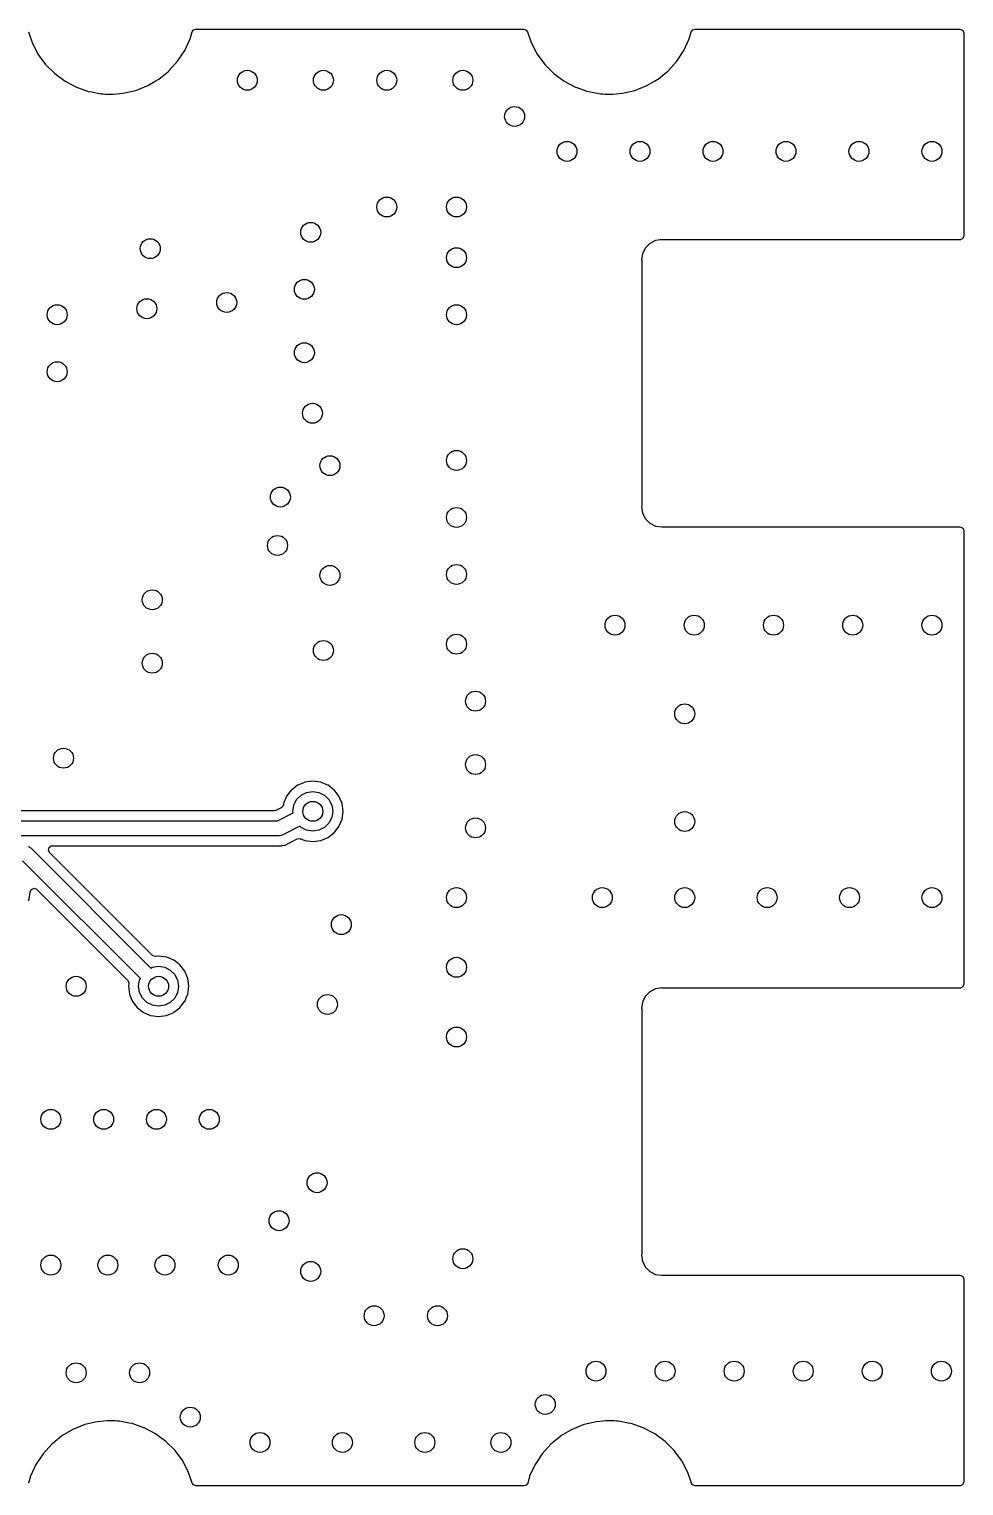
# Model space of a CAD drawing. Extents: x 4.95 to 6.89, y -4.12 to -2.97.
# Drawn here: x 6.154 to 6.891, y -4.115 to -2.965 of the extents above; entities that cross this region are included whole.
import ezdxf

# ---------------------------------------------------------------- set-up
doc = ezdxf.new("R2010")
doc.units = 0
doc.header["$MEASUREMENT"] = 0
doc.layers.add('BLACK', color=7, linetype='CONTINUOUS')

msp = doc.modelspace()

# ---------------------------------------------------------------- linework, layer by layer
at = {"layer": 'BLACK', "linetype": 'CONTINUOUS'}
for p, q in [((6.28272, -2.96764), (6.28397, -2.96592)), ((6.28397, -2.96592), (6.28571, -2.96539)), ((6.28571, -2.96539), (6.54434, -2.96539)), ((6.54434, -2.96539), (6.54634, -2.96612)), ((6.67642, -2.96764), (6.67767, -2.96592)), ((6.67767, -2.96592), (6.67941, -2.96539)), ((6.67941, -2.96539), (6.88835, -2.96539)), ((6.88835, -2.96539), (6.89035, -2.96612)), ((6.15359, -2.9675), (6.15647, -2.97599)), ((6.15647, -2.97599), (6.16116, -2.98503)), ((6.2769, -2.9823), (6.28116, -2.97305)), ((6.28116, -2.97305), (6.28272, -2.96764)), ((6.54634, -2.96612), (6.54729, -2.9675)), ((6.54729, -2.9675), (6.55017, -2.97599)), ((6.55017, -2.97599), (6.55486, -2.98503)), ((6.6706, -2.9823), (6.67486, -2.97305)), ((6.67486, -2.97305), (6.67642, -2.96764)), ((6.89035, -2.96612), (6.89141, -2.96796)), ((6.89141, -2.96796), (6.89146, -2.9685)), ((6.89146, -2.9685), (6.89146, -3.12862)), ((6.16116, -2.98503), (6.16717, -2.99325)), ((6.27128, -2.9908), (6.2769, -2.9823)), ((6.55486, -2.98503), (6.56087, -2.99325)), ((6.66498, -2.9908), (6.6706, -2.9823)), ((6.16717, -2.99325), (6.17435, -3.00047)), ((6.17435, -3.00047), (6.18255, -3.00653)), ((6.26175, -3.00054), (6.26436, -2.99843)), ((6.26436, -2.99843), (6.26445, -2.99835)), ((6.26436, -2.99843), (6.26436, -2.99843)), ((6.26445, -2.99835), (6.27128, -2.9908)), ((6.56087, -2.99325), (6.56805, -3.00047)), ((6.56805, -3.00047), (6.57625, -3.00653)), ((6.65546, -3.00054), (6.65806, -2.99843)), ((6.65806, -2.99843), (6.65815, -2.99835)), ((6.65806, -2.99843), (6.65806, -2.99843)), ((6.65815, -2.99835), (6.66498, -2.9908)), ((6.18255, -3.00653), (6.19156, -3.01127)), ((6.19156, -3.01127), (6.19167, -3.01131)), ((6.19167, -3.01131), (6.19167, -3.01131)), ((6.19167, -3.01131), (6.20108, -3.01456)), ((6.23831, -3.01372), (6.24777, -3.00994)), ((6.24777, -3.00994), (6.2537, -3.00646)), ((6.2537, -3.00646), (6.25645, -3.00484)), ((6.25645, -3.00484), (6.25655, -3.00478)), ((6.25645, -3.00484), (6.25645, -3.00484)), ((6.25655, -3.00478), (6.26175, -3.00054)), ((6.57625, -3.00653), (6.58526, -3.01127)), ((6.58526, -3.01127), (6.58537, -3.01131)), ((6.58537, -3.01131), (6.58537, -3.01131)), ((6.58537, -3.01131), (6.59478, -3.01456)), ((6.63201, -3.01372), (6.64147, -3.00994)), ((6.64147, -3.00994), (6.6474, -3.00646)), ((6.6474, -3.00646), (6.65015, -3.00484)), ((6.65015, -3.00484), (6.65025, -3.00478)), ((6.65015, -3.00484), (6.65015, -3.00484)), ((6.65025, -3.00478), (6.65546, -3.00054)), ((6.20108, -3.01456), (6.20108, -3.01456)), ((6.20108, -3.01456), (6.20119, -3.01459)), ((6.20119, -3.01459), (6.20339, -3.015)), ((6.20339, -3.015), (6.21111, -3.01641)), ((6.21111, -3.01641), (6.21111, -3.01641)), ((6.21111, -3.01641), (6.21121, -3.01642)), ((6.21121, -3.01642), (6.21131, -3.01643)), ((6.21131, -3.01643), (6.21131, -3.01643)), ((6.21131, -3.01643), (6.21268, -3.0165)), ((6.21268, -3.0165), (6.21447, -3.01659)), ((6.21447, -3.01659), (6.22082, -3.01659)), ((6.22082, -3.01659), (6.22838, -3.01602)), ((6.22838, -3.01602), (6.23444, -3.01461)), ((6.23444, -3.01461), (6.23819, -3.01375)), ((6.23819, -3.01375), (6.23831, -3.01372)), ((6.23819, -3.01375), (6.23819, -3.01375)), ((6.59478, -3.01456), (6.59478, -3.01456)), ((6.59478, -3.01456), (6.59489, -3.01459)), ((6.59489, -3.01459), (6.59709, -3.015)), ((6.59709, -3.015), (6.60481, -3.01641)), ((6.60481, -3.01641), (6.60481, -3.01641)), ((6.60481, -3.01641), (6.60491, -3.01642)), ((6.60491, -3.01642), (6.60501, -3.01643)), ((6.60501, -3.01643), (6.60501, -3.01643)), ((6.60501, -3.01643), (6.60638, -3.0165)), ((6.60638, -3.0165), (6.60817, -3.01659)), ((6.60817, -3.01659), (6.61452, -3.01659)), ((6.61452, -3.01659), (6.62209, -3.01602)), ((6.62209, -3.01602), (6.62814, -3.01461)), ((6.62814, -3.01461), (6.63189, -3.01375)), ((6.63189, -3.01375), (6.63201, -3.01372)), ((6.63189, -3.01375), (6.63189, -3.01375)), ((6.64037, -3.13811), (6.6381, -3.14255)), ((6.6439, -3.13458), (6.64037, -3.13811)), ((6.64834, -3.13232), (6.6439, -3.13458)), ((6.64858, -3.13228), (6.64834, -3.13232)), ((6.65203, -3.13173), (6.64858, -3.13228)), ((6.64858, -3.13228), (6.64858, -3.13228)), ((6.65327, -3.13154), (6.65203, -3.13173)), ((6.65351, -3.13157), (6.65327, -3.13154)), ((6.65427, -3.13169), (6.65351, -3.13157)), ((6.65351, -3.13157), (6.65351, -3.13157)), ((6.65475, -3.13173), (6.65427, -3.13169)), ((6.88835, -3.13173), (6.65475, -3.13173)), ((6.88889, -3.13169), (6.88835, -3.13173)), ((6.89073, -3.13062), (6.88889, -3.13169)), ((6.89146, -3.12862), (6.89073, -3.13062)), ((6.6381, -3.14255), (6.63732, -3.14748)), ((6.63732, -3.14748), (6.63736, -3.14772)), ((6.63736, -3.14772), (6.63736, -3.14772)), ((6.63736, -3.14772), (6.63748, -3.14848)), ((6.63748, -3.14848), (6.63752, -3.14896)), ((6.63752, -3.14896), (6.63752, -3.34088)), ((6.63748, -3.34136), (6.63732, -3.34236)), ((6.63732, -3.34236), (6.63752, -3.3436)), ((6.63752, -3.34088), (6.63748, -3.34136)), ((6.63752, -3.3436), (6.6381, -3.34729)), ((6.6381, -3.34729), (6.64037, -3.35173)), ((6.64037, -3.35173), (6.6439, -3.35526)), ((6.6439, -3.35526), (6.64834, -3.35753)), ((6.64834, -3.35753), (6.64858, -3.35756)), ((6.64858, -3.35756), (6.64858, -3.35756)), ((6.64858, -3.35756), (6.65303, -3.35827)), ((6.65303, -3.35827), (6.65327, -3.35831)), ((6.65327, -3.35831), (6.65351, -3.35827)), ((6.65351, -3.35827), (6.65427, -3.35815)), ((6.65351, -3.35827), (6.65351, -3.35827)), ((6.65427, -3.35815), (6.65475, -3.35811)), ((6.65475, -3.35811), (6.88835, -3.35811)), ((6.88835, -3.35811), (6.89035, -3.35884)), ((6.89035, -3.35884), (6.89141, -3.36068)), ((6.89141, -3.36068), (6.89146, -3.36122)), ((6.89146, -3.36122), (6.89146, -3.71917)), ((6.36587, -3.56215), (6.36207, -3.56507)), ((6.36603, -3.56203), (6.36587, -3.56215)), ((6.36587, -3.56215), (6.36587, -3.56215)), ((6.3701, -3.56034), (6.36603, -3.56203)), ((6.37159, -3.55972), (6.3701, -3.56034)), ((6.37178, -3.55964), (6.37159, -3.55972)), ((6.37159, -3.55972), (6.37159, -3.55972)), ((6.37795, -3.55883), (6.37178, -3.55964)), ((6.38412, -3.55964), (6.37795, -3.55883)), ((6.38431, -3.55972), (6.38412, -3.55964)), ((6.3858, -3.56034), (6.38431, -3.55972)), ((6.38431, -3.55972), (6.38431, -3.55972)), ((6.38988, -3.56203), (6.3858, -3.56034)), ((6.39004, -3.56215), (6.38988, -3.56203)), ((6.39384, -3.56507), (6.39004, -3.56215)), ((6.39004, -3.56215), (6.39004, -3.56215)), ((6.3573, -3.57075), (6.35492, -3.57651)), ((6.36109, -3.56582), (6.3573, -3.57075)), ((6.36207, -3.56507), (6.36109, -3.56582)), ((6.36298, -3.57781), (6.36521, -3.57342)), ((6.36521, -3.57342), (6.3687, -3.56994)), ((6.3687, -3.56994), (6.37309, -3.5677)), ((6.37309, -3.5677), (6.37795, -3.56693)), ((6.37795, -3.56693), (6.38282, -3.5677)), ((6.38282, -3.5677), (6.38721, -3.56994)), ((6.38721, -3.56994), (6.39069, -3.57342)), ((6.39069, -3.57342), (6.39293, -3.57781)), ((6.39481, -3.56582), (6.39384, -3.56507)), ((6.3986, -3.57075), (6.39481, -3.56582)), ((6.40099, -3.57651), (6.3986, -3.57075)), ((6.34758, -3.58228), (6.03145, -3.58228)), ((6.34899, -3.58194), (6.34758, -3.58228)), ((6.34975, -3.58156), (6.34899, -3.58194)), ((6.35312, -3.57984), (6.34975, -3.58156)), ((6.35022, -3.59018), (6.36241, -3.58397)), ((6.35381, -3.57936), (6.35312, -3.57984)), ((6.35479, -3.57747), (6.35381, -3.57936)), ((6.35489, -3.57671), (6.35479, -3.57747)), ((6.35492, -3.57651), (6.35489, -3.57671)), ((6.35489, -3.57671), (6.35489, -3.57671)), ((6.3622, -3.58268), (6.36298, -3.57781)), ((6.36241, -3.58397), (6.3622, -3.58268)), ((6.39293, -3.57781), (6.3937, -3.58268)), ((6.3937, -3.58268), (6.39293, -3.58754)), ((6.4018, -3.58268), (6.40099, -3.57651)), ((6.40099, -3.58885), (6.4018, -3.58268)), ((6.02689, -3.59018), (6.35022, -3.59018)), ((6.36777, -3.59449), (6.35431, -3.60134)), ((6.3687, -3.59542), (6.36777, -3.59449)), ((6.37309, -3.59765), (6.3687, -3.59542)), ((6.37795, -3.59843), (6.37309, -3.59765)), ((6.38282, -3.59765), (6.37795, -3.59843)), ((6.38721, -3.59542), (6.38282, -3.59765)), ((6.39069, -3.59193), (6.38721, -3.59542)), ((6.39293, -3.58754), (6.39069, -3.59193)), ((6.39556, -3.59856), (6.39848, -3.59476)), ((6.39848, -3.59476), (6.3986, -3.5946)), ((6.39848, -3.59476), (6.39848, -3.59476)), ((6.3986, -3.5946), (6.40099, -3.58885)), ((6.35163, -3.60199), (6.02445, -3.60199)), ((6.35296, -3.60163), (6.35163, -3.60199)), ((6.35431, -3.60134), (6.35296, -3.60163)), ((6.35328, -3.6098), (6.35363, -3.60974)), ((6.35363, -3.60974), (6.35373, -3.60972)), ((6.35373, -3.60972), (6.35574, -3.60945)), ((6.35574, -3.60945), (6.35593, -3.60938)), ((6.35593, -3.60938), (6.35599, -3.60935)), ((6.35599, -3.60935), (6.356, -3.60935)), ((6.356, -3.60935), (6.35616, -3.60932)), ((6.35616, -3.60932), (6.35804, -3.6083)), ((6.35804, -3.6083), (6.35811, -3.60827)), ((6.35811, -3.60827), (6.36154, -3.60652)), ((6.36154, -3.60652), (6.36573, -3.60439)), ((6.36573, -3.60439), (6.36785, -3.60413)), ((6.36785, -3.60413), (6.36834, -3.60428)), ((6.36834, -3.60428), (6.36982, -3.6049)), ((6.36982, -3.6049), (6.37178, -3.60571)), ((6.37178, -3.60571), (6.37795, -3.60652)), ((6.37795, -3.60652), (6.38412, -3.60571)), ((6.38412, -3.60571), (6.38431, -3.60563)), ((6.38431, -3.60563), (6.38732, -3.60439)), ((6.38431, -3.60563), (6.38431, -3.60563)), ((6.38732, -3.60439), (6.38988, -3.60333)), ((6.38988, -3.60333), (6.39004, -3.6032)), ((6.39004, -3.6032), (6.39465, -3.59966)), ((6.39004, -3.6032), (6.39004, -3.6032)), ((6.39465, -3.59966), (6.39481, -3.59954)), ((6.39481, -3.59954), (6.39556, -3.59856)), ((6.1535, -3.61043), (6.15425, -3.61063)), ((6.15425, -3.61063), (6.1548, -3.61118)), ((6.1548, -3.61118), (6.15548, -3.61157)), ((6.15548, -3.61157), (6.25027, -3.70636)), ((6.16936, -3.61326), (6.16991, -3.61121)), ((6.17026, -3.61519), (6.16936, -3.61326)), ((6.16991, -3.61121), (6.17165, -3.60999)), ((6.25139, -3.69632), (6.17026, -3.61519)), ((6.17165, -3.60999), (6.17246, -3.60988)), ((6.17246, -3.60988), (6.34996, -3.60988)), ((6.34996, -3.60988), (6.35057, -3.60994)), ((6.35057, -3.60994), (6.35119, -3.61006)), ((6.35119, -3.61006), (6.35145, -3.61003)), ((6.35145, -3.61003), (6.35236, -3.60991)), ((6.35145, -3.61003), (6.35145, -3.61003)), ((6.35236, -3.60991), (6.35252, -3.6099)), ((6.35252, -3.60989), (6.35265, -3.60988)), ((6.35252, -3.6099), (6.35252, -3.60989)), ((6.35265, -3.60988), (6.35278, -3.60988)), ((6.35278, -3.60988), (6.35291, -3.60986)), ((6.35291, -3.60986), (6.35328, -3.6098)), ((6.35291, -3.60986), (6.35291, -3.60986)), ((6.24192, -3.71472), (6.14885, -3.62165)), ((6.15509, -3.64613), (6.15608, -3.64425)), ((6.15608, -3.64425), (6.15804, -3.64343)), ((6.15804, -3.64343), (6.16007, -3.64407)), ((6.16007, -3.64407), (6.16038, -3.64434)), ((6.15381, -3.65318), (6.15425, -3.65211)), ((6.15425, -3.65211), (6.15433, -3.65192)), ((6.15425, -3.65211), (6.15425, -3.65211)), ((6.15433, -3.65192), (6.15509, -3.64613)), ((6.16038, -3.64434), (6.23187, -3.71584)), ((6.25192, -3.69675), (6.25139, -3.69632)), ((6.25399, -3.69721), (6.25192, -3.69675)), ((6.2563, -3.6969), (6.25399, -3.69721)), ((6.26247, -3.69771), (6.2563, -3.6969)), ((6.26266, -3.69779), (6.26247, -3.69771)), ((6.26415, -3.69841), (6.26266, -3.69779)), ((6.26266, -3.69779), (6.26266, -3.69779)), ((6.26822, -3.7001), (6.26415, -3.69841)), ((6.26838, -3.70022), (6.26822, -3.7001)), ((6.27166, -3.70273), (6.26838, -3.70022)), ((6.26838, -3.70022), (6.26838, -3.70022)), ((6.25027, -3.70636), (6.25143, -3.70577)), ((6.25143, -3.70577), (6.2563, -3.705)), ((6.2563, -3.705), (6.26117, -3.70577)), ((6.26117, -3.70577), (6.26556, -3.70801)), ((6.26556, -3.70801), (6.26904, -3.71149)), ((6.26904, -3.71149), (6.27128, -3.71588)), ((6.27316, -3.70389), (6.27166, -3.70273)), ((6.27695, -3.70883), (6.27316, -3.70389)), ((6.27933, -3.71458), (6.27695, -3.70883)), ((6.23187, -3.71584), (6.23277, -3.71776)), ((6.23276, -3.71844), (6.23245, -3.72075)), ((6.23245, -3.72075), (6.23327, -3.72692)), ((6.23277, -3.71776), (6.23276, -3.71844)), ((6.24055, -3.72075), (6.24132, -3.71588)), ((6.24132, -3.72561), (6.24055, -3.72075)), ((6.24132, -3.71588), (6.24192, -3.71472)), ((6.27128, -3.71588), (6.27205, -3.72075)), ((6.27205, -3.72075), (6.27128, -3.72561)), ((6.28014, -3.72075), (6.27933, -3.71458)), ((6.27933, -3.72692), (6.28014, -3.72075)), ((6.64834, -3.72287), (6.6439, -3.72513)), ((6.64858, -3.72283), (6.64834, -3.72287)), ((6.65203, -3.72228), (6.64858, -3.72283)), ((6.64858, -3.72283), (6.64858, -3.72283)), ((6.65327, -3.72209), (6.65203, -3.72228)), ((6.65351, -3.72213), (6.65327, -3.72209)), ((6.65427, -3.72225), (6.65351, -3.72213)), ((6.65351, -3.72213), (6.65351, -3.72213)), ((6.65475, -3.72228), (6.65427, -3.72225)), ((6.88835, -3.72228), (6.65475, -3.72228)), ((6.88889, -3.72224), (6.88835, -3.72228)), ((6.89073, -3.72117), (6.88889, -3.72224)), ((6.89146, -3.71917), (6.89073, -3.72117)), ((6.23327, -3.72692), (6.23334, -3.72711)), ((6.23334, -3.72711), (6.23334, -3.72711)), ((6.23334, -3.72711), (6.23363, -3.72779)), ((6.23363, -3.72779), (6.23565, -3.73267)), ((6.23565, -3.73267), (6.23577, -3.73283)), ((6.23577, -3.73283), (6.23577, -3.73283)), ((6.23577, -3.73283), (6.23836, -3.7362)), ((6.23836, -3.7362), (6.23944, -3.73761)), ((6.24356, -3.73), (6.24132, -3.72561)), ((6.24704, -3.73349), (6.24356, -3.73)), ((6.25143, -3.73573), (6.24704, -3.73349)), ((6.2563, -3.7365), (6.25143, -3.73573)), ((6.26117, -3.73573), (6.2563, -3.7365)), ((6.26556, -3.73349), (6.26117, -3.73573)), ((6.26904, -3.73), (6.26556, -3.73349)), ((6.27128, -3.72561), (6.26904, -3.73)), ((6.27316, -3.73761), (6.27424, -3.7362)), ((6.27424, -3.7362), (6.27683, -3.73283)), ((6.27683, -3.73283), (6.27695, -3.73267)), ((6.27683, -3.73283), (6.27683, -3.73283)), ((6.27695, -3.73267), (6.27897, -3.72779)), ((6.27897, -3.72779), (6.27925, -3.72711)), ((6.27925, -3.72711), (6.27933, -3.72692)), ((6.27925, -3.72711), (6.27925, -3.72711)), ((6.63779, -3.73506), (6.63732, -3.73803)), ((6.63807, -3.73335), (6.63779, -3.73506)), ((6.6381, -3.7331), (6.63807, -3.73335)), ((6.63807, -3.73335), (6.63807, -3.73335)), ((6.64037, -3.72866), (6.6381, -3.7331)), ((6.6439, -3.72513), (6.64037, -3.72866)), ((6.23944, -3.73761), (6.2396, -3.73773)), ((6.2396, -3.73773), (6.24421, -3.74127)), ((6.24421, -3.74127), (6.24421, -3.74127)), ((6.24421, -3.74127), (6.24438, -3.7414)), ((6.24438, -3.7414), (6.24814, -3.74296)), ((6.24814, -3.74296), (6.24994, -3.7437)), ((6.24994, -3.7437), (6.24994, -3.7437)), ((6.24994, -3.7437), (6.25013, -3.74378)), ((6.25013, -3.74378), (6.2563, -3.74459)), ((6.2563, -3.74459), (6.26247, -3.74378)), ((6.26247, -3.74378), (6.26266, -3.7437)), ((6.26266, -3.7437), (6.26446, -3.74296)), ((6.26266, -3.7437), (6.26266, -3.7437)), ((6.26446, -3.74296), (6.26822, -3.7414)), ((6.26822, -3.7414), (6.26838, -3.74127)), ((6.26838, -3.74127), (6.273, -3.73773)), ((6.26838, -3.74127), (6.26838, -3.74127)), ((6.273, -3.73773), (6.27316, -3.73761)), ((6.63732, -3.73803), (6.63736, -3.73827)), ((6.63736, -3.73827), (6.63736, -3.73827)), ((6.63736, -3.73827), (6.63748, -3.73903)), ((6.63748, -3.73903), (6.63752, -3.73952)), ((6.63752, -3.73952), (6.63752, -3.93143)), ((6.63752, -3.93143), (6.63748, -3.93192)), ((6.63748, -3.93192), (6.63732, -3.93291)), ((6.63732, -3.93291), (6.63752, -3.93415)), ((6.63752, -3.93415), (6.6381, -3.93784)), ((6.6381, -3.93784), (6.64037, -3.94229)), ((6.64037, -3.94229), (6.6439, -3.94581)), ((6.6439, -3.94581), (6.64834, -3.94808)), ((6.64834, -3.94808), (6.64858, -3.94812)), ((6.64858, -3.94812), (6.64858, -3.94812)), ((6.64858, -3.94812), (6.65303, -3.94882)), ((6.65303, -3.94882), (6.65327, -3.94886)), ((6.65327, -3.94886), (6.65351, -3.94882)), ((6.65351, -3.94882), (6.65427, -3.9487)), ((6.65351, -3.94882), (6.65351, -3.94882)), ((6.65427, -3.9487), (6.65475, -3.94866)), ((6.65475, -3.94866), (6.88835, -3.94866)), ((6.88835, -3.94866), (6.89035, -3.94939)), ((6.89035, -3.94939), (6.89141, -3.95123)), ((6.89141, -3.95123), (6.89146, -3.95177)), ((6.89146, -3.95177), (6.89146, -4.11189)), ((6.19815, -4.06667), (6.18869, -4.07045)), ((6.19826, -4.06665), (6.19815, -4.06667)), ((6.20796, -4.0644), (6.19826, -4.06665)), ((6.19826, -4.06665), (6.19826, -4.06665)), ((6.20807, -4.06437), (6.20796, -4.0644)), ((6.21564, -4.0638), (6.20807, -4.06437)), ((6.22199, -4.0638), (6.21564, -4.0638)), ((6.22378, -4.06389), (6.22199, -4.0638)), ((6.22515, -4.06396), (6.22378, -4.06389)), ((6.22525, -4.06397), (6.22515, -4.06396)), ((6.22515, -4.06396), (6.22515, -4.06396)), ((6.22534, -4.06399), (6.22525, -4.06397)), ((6.22535, -4.06399), (6.22534, -4.06399)), ((6.23306, -4.0654), (6.22535, -4.06399)), ((6.23527, -4.0658), (6.23306, -4.0654)), ((6.23538, -4.06584), (6.23527, -4.0658)), ((6.24478, -4.06909), (6.23538, -4.06584)), ((6.23538, -4.06584), (6.23538, -4.06584)), ((6.2449, -4.06912), (6.24478, -4.06909)), ((6.24478, -4.06909), (6.24478, -4.06909)), ((6.25391, -4.07387), (6.2449, -4.06912)), ((6.59185, -4.06667), (6.58239, -4.07045)), ((6.59196, -4.06665), (6.59185, -4.06667)), ((6.60166, -4.0644), (6.59196, -4.06665)), ((6.59196, -4.06665), (6.59196, -4.06665)), ((6.60177, -4.06437), (6.60166, -4.0644)), ((6.60934, -4.0638), (6.60177, -4.06437)), ((6.61569, -4.0638), (6.60934, -4.0638)), ((6.61748, -4.06389), (6.61569, -4.0638)), ((6.61885, -4.06396), (6.61748, -4.06389)), ((6.61895, -4.06397), (6.61885, -4.06396)), ((6.61885, -4.06396), (6.61885, -4.06396)), ((6.61905, -4.06399), (6.61895, -4.06397)), ((6.62676, -4.0654), (6.61905, -4.06399)), ((6.61905, -4.06399), (6.61905, -4.06399)), ((6.62897, -4.0658), (6.62676, -4.0654)), ((6.62908, -4.06584), (6.62897, -4.0658)), ((6.63848, -4.06909), (6.62908, -4.06584)), ((6.62908, -4.06584), (6.62908, -4.06584)), ((6.6386, -4.06912), (6.63848, -4.06909)), ((6.63848, -4.06909), (6.63848, -4.06909)), ((6.64761, -4.07387), (6.6386, -4.06912)), ((6.17462, -4.07992), (6.17201, -4.08204)), ((6.17982, -4.07569), (6.17462, -4.07992)), ((6.17991, -4.07561), (6.17982, -4.07569)), ((6.17982, -4.07569), (6.17982, -4.07569)), ((6.18001, -4.07555), (6.17991, -4.07561)), ((6.18859, -4.07051), (6.18001, -4.07555)), ((6.18001, -4.07555), (6.18001, -4.07555)), ((6.18869, -4.07045), (6.18859, -4.07051)), ((6.2621, -4.07992), (6.25391, -4.07387)), ((6.26929, -4.08714), (6.2621, -4.07992)), ((6.56832, -4.07992), (6.56571, -4.08204)), ((6.57352, -4.07569), (6.56832, -4.07992)), ((6.57361, -4.07561), (6.57352, -4.07569)), ((6.57352, -4.07569), (6.57352, -4.07569)), ((6.57371, -4.07555), (6.57361, -4.07561)), ((6.58229, -4.07051), (6.57371, -4.07555)), ((6.57371, -4.07555), (6.57371, -4.07555)), ((6.58239, -4.07045), (6.58229, -4.07051)), ((6.6558, -4.07992), (6.64761, -4.07387)), ((6.66299, -4.08714), (6.6558, -4.07992)), ((6.16517, -4.08959), (6.15956, -4.09809)), ((6.17201, -4.08204), (6.16517, -4.08959)), ((6.2753, -4.09537), (6.26929, -4.08714)), ((6.55887, -4.08959), (6.55326, -4.09809)), ((6.56571, -4.08204), (6.55887, -4.08959)), ((6.669, -4.09537), (6.66299, -4.08714)), ((6.15956, -4.09809), (6.15529, -4.10734)), ((6.27999, -4.1044), (6.2753, -4.09537)), ((6.55326, -4.09809), (6.54899, -4.10734)), ((6.67369, -4.1044), (6.669, -4.09537)), ((6.15526, -4.10746), (6.15374, -4.11275)), ((6.15529, -4.10734), (6.15526, -4.10746)), ((6.28003, -4.10452), (6.27999, -4.1044)), ((6.28287, -4.11289), (6.28003, -4.10452)), ((6.28382, -4.11427), (6.28287, -4.11289)), ((6.28582, -4.115), (6.28382, -4.11427)), ((6.54445, -4.115), (6.28582, -4.115)), ((6.54619, -4.11447), (6.54445, -4.115)), ((6.54744, -4.11275), (6.54619, -4.11447)), ((6.54896, -4.10746), (6.54744, -4.11275)), ((6.54899, -4.10734), (6.54896, -4.10746)), ((6.67373, -4.10452), (6.67369, -4.1044)), ((6.67657, -4.11289), (6.67373, -4.10452)), ((6.67752, -4.11427), (6.67657, -4.11289)), ((6.67952, -4.115), (6.67752, -4.11427)), ((6.88835, -4.115), (6.67952, -4.115)), ((6.88889, -4.11495), (6.88835, -4.115)), ((6.89073, -4.11389), (6.88889, -4.11495)), ((6.89146, -4.11189), (6.89073, -4.11389))]:
    msp.add_line(p, q, dxfattribs=at)
at = {"layer": 'BLACK'}
for centre in [(6.3263, -3.00575), (6.3863, -3.00575), (6.4363, -3.00575), (6.4963, -3.00575), (6.53713, -3.03429), (6.57846, -3.06185), (6.63603, -3.06185), (6.6936, -3.06185), (6.75117, -3.06185), (6.80873, -3.06185), (6.8663, -3.06185), (6.4363, -3.10575), (6.4913, -3.10575), (6.3763, -3.12575), (6.24972, -3.13862), (6.4913, -3.14575), (6.3713, -3.17075), (6.1763, -3.19075), (6.24705, -3.18602), (6.31004, -3.1811), (6.4913, -3.19075), (6.3713, -3.22075), (6.1763, -3.23575), (6.37768, -3.26854), (6.4913, -3.30575), (6.39146, -3.30988), (6.35236, -3.33465), (6.4913, -3.35075), (6.35012, -3.37287), (6.39146, -3.3965), (6.4913, -3.39575), (6.2513, -3.41575), (6.6163, -3.43575), (6.6788, -3.43575), (6.7413, -3.43575), (6.8038, -3.43575), (6.8663, -3.43575), (6.3863, -3.45575), (6.4913, -3.45075), (6.2513, -3.46575), (6.5063, -3.49575), (6.6713, -3.50575), (6.1813, -3.54075), (6.5063, -3.54575), (6.37795, -3.58268), (6.6713, -3.59075), (6.5063, -3.59575), (6.4913, -3.65075), (6.6063, -3.65075), (6.6713, -3.65075), (6.7363, -3.65075), (6.8013, -3.65075), (6.8663, -3.65075), (6.40044, -3.67209), (6.4913, -3.70575), (6.1913, -3.72075), (6.2563, -3.72075), (6.38949, -3.73508), (6.4913, -3.76075), (6.1713, -3.82575), (6.21297, -3.82575), (6.25463, -3.82575), (6.2963, -3.82575), (6.3813, -3.87575), (6.3513, -3.90575), (6.4963, -3.93575), (6.1713, -3.94075), (6.2163, -3.94075), (6.2613, -3.94075), (6.3113, -3.94075), (6.3763, -3.94575), (6.4263, -3.98075), (6.4763, -3.98075), (6.1913, -4.02575), (6.2413, -4.02575), (6.6013, -4.02445), (6.65579, -4.02445), (6.71028, -4.02445), (6.76476, -4.02445), (6.81925, -4.02445), (6.87374, -4.02445), (6.5613, -4.05075), (6.2813, -4.06075), (6.3363, -4.08075), (6.4013, -4.08075), (6.4663, -4.08075), (6.5263, -4.08075)]:
    msp.add_circle(centre, 0.00787, dxfattribs=at)

doc.saveas('drawing.dxf')
